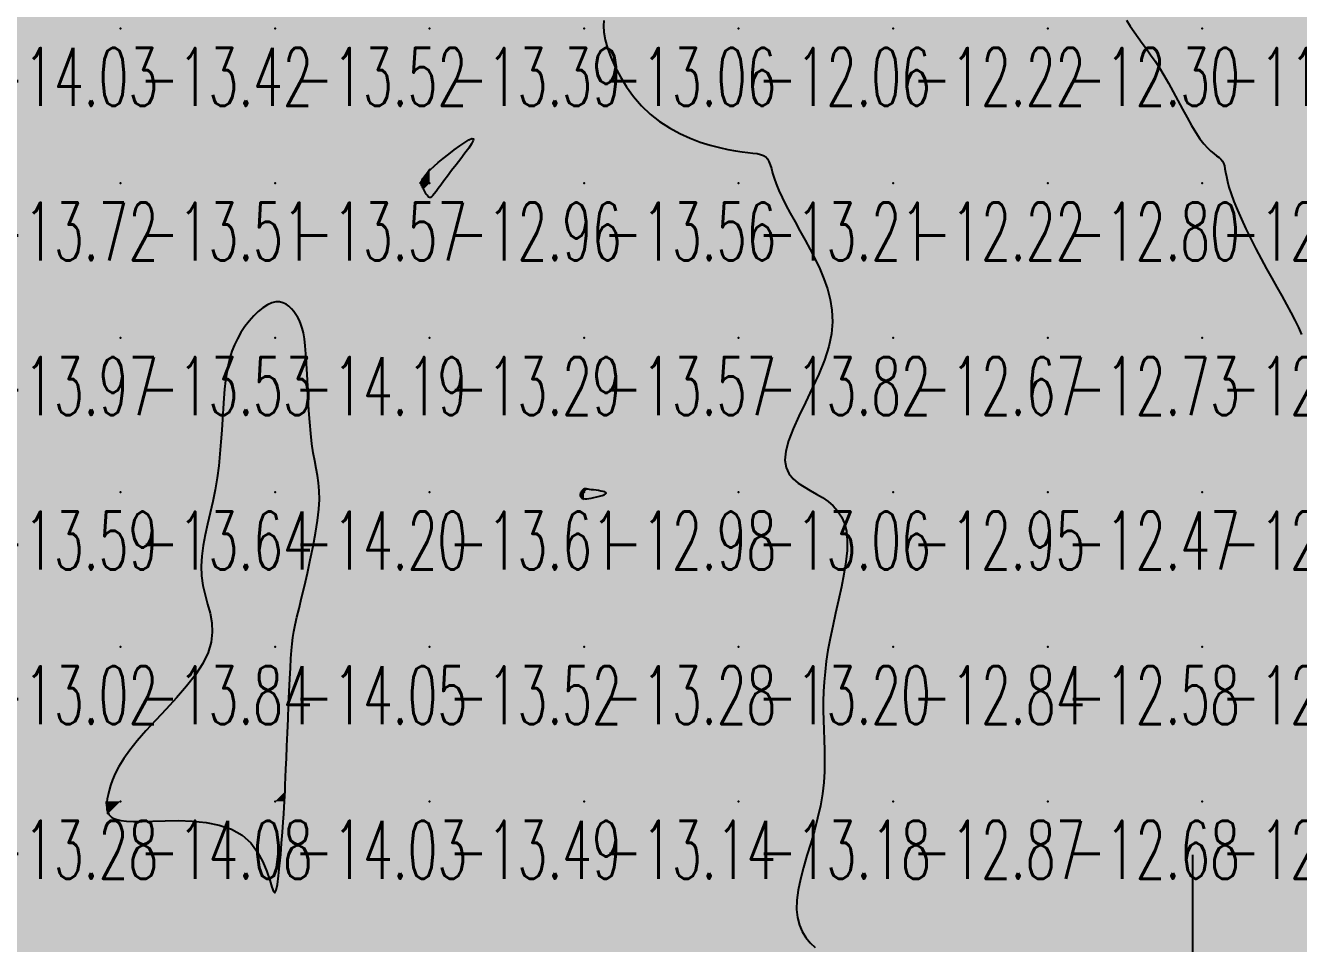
# Model space of a CAD drawing. Header units: millimetres. Extents: x 88261 to 90953, y 390274 to 392322.
# Drawn here: x 89674.1 to 89756.5, y 391748 to 391807.4 of the extents above; entities that cross this region are included whole.
import ezdxf
from ezdxf.enums import TextEntityAlignment as Align

# ---------------------------------------------------------------- set-up
doc = ezdxf.new("R2010")
doc.units = ezdxf.units.MM
doc.header["$LTSCALE"] = 25
for name, color, linetype in [('Carroyage(1)_Croix', 7, 'Continuous'), ('CN_03_00', 7, 'Continuous'), ('COTEAlt', 7, 'Continuous'), ('TN_COLORIAGE', 7, 'Continuous')]:
    doc.layers.add(name, color=color, linetype=linetype)
doc.styles.add('Simplex 1.0', font='Simplex.shx', dxfattribs={"width": 0.99, "height": 2.5})
doc.styles.get("Standard").update_dxf_attribs({"font": 'times.ttf'})

# ---------------------------------------------------------------- blocks, each defined once
blk = doc.blocks.new('COTE')
at = {"color": 0}
blk.add_point((0, 0), dxfattribs=at)
at = {"layer": 'COTEAlt'}
blk.add_attdef('ALT', text='', height=3.75, dxfattribs=at).set_placement((1.25, -1.25), align=Align.TOP_LEFT)

msp = doc.modelspace()

# ---------------------------------------------------------------- linework, layer by layer
at = {"layer": 'Carroyage(1)_Croix'}
msp.add_line((89749.65, 391741.29), (89749.65, 391753.79), dxfattribs=at)
at = {"layer": 'CN_03_00', "flags": 128}
for points, elevation in [([(89711.522, 391807.773), (89711.509, 391807.418), (89711.534, 391807.002), (89711.614, 391806.523), (89711.761, 391805.979), (89711.975, 391805.385), (89712.253, 391804.758), (89712.592, 391804.114), (89712.992, 391803.47), (89713.447, 391802.843), (89713.957, 391802.249), (89714.518, 391801.706), (89715.126, 391801.227), (89715.769, 391800.812), (89716.432, 391800.455), (89717.102, 391800.154), (89717.763, 391799.904), (89718.402, 391799.701), (89719.005, 391799.541), (89719.557, 391799.42), (89720.047, 391799.333), (89720.477, 391799.272), (89720.849, 391799.227), (89721.169, 391799.191), (89721.44, 391799.153), (89721.665, 391799.105), (89721.85, 391799.037), (89721.998, 391798.941), (89722.114, 391798.81), (89722.207, 391798.64), (89722.287, 391798.431), (89722.365, 391798.182), (89722.449, 391797.893), (89722.551, 391797.563), (89722.68, 391797.191), (89722.847, 391796.776), (89723.058, 391796.318), (89723.308, 391795.822), (89723.59, 391795.293), (89723.895, 391794.735), (89724.216, 391794.154), (89724.544, 391793.553), (89724.872, 391792.94), (89725.191, 391792.317), (89725.494, 391791.69), (89725.767, 391791.052), (89725.998, 391790.398), (89726.175, 391789.722), (89726.284, 391789.018), (89726.313, 391788.279), (89726.249, 391787.5), (89726.08, 391786.674), (89725.799, 391785.799), (89725.433, 391784.892), (89725.015, 391783.972), (89724.577, 391783.06), (89724.153, 391782.176), (89723.776, 391781.342), (89723.478, 391780.576), (89723.293, 391779.899), (89723.245, 391779.327), (89723.322, 391778.849), (89723.505, 391778.45), (89723.772, 391778.117), (89724.103, 391777.833), (89724.478, 391777.584), (89724.877, 391777.354), (89725.28, 391777.129), (89725.668, 391776.895), (89726.031, 391776.64), (89726.362, 391776.355), (89726.654, 391776.031), (89726.899, 391775.657), (89727.09, 391775.223), (89727.218, 391774.72), (89727.278, 391774.138), (89727.264, 391773.472), (89727.187, 391772.733), (89727.061, 391771.941), (89726.899, 391771.112), (89726.715, 391770.264), (89726.522, 391769.414), (89726.335, 391768.579), (89726.166, 391767.777), (89726.028, 391767.022), (89725.919, 391766.309), (89725.838, 391765.631), (89725.781, 391764.98), (89725.745, 391764.349), (89725.728, 391763.729), (89725.728, 391763.113), (89725.741, 391762.492), (89725.763, 391761.861), (89725.788, 391761.216), (89725.807, 391760.555), (89725.813, 391759.877), (89725.798, 391759.18), (89725.752, 391758.462), (89725.669, 391757.72), (89725.54, 391756.954), (89725.361, 391756.163), (89725.146, 391755.357), (89724.91, 391754.547), (89724.67, 391753.745), (89724.443, 391752.962), (89724.245, 391752.21), (89724.094, 391751.5), (89724.006, 391750.844), (89723.994, 391750.251), (89724.054, 391749.718), (89724.18, 391749.241), (89724.364, 391748.813), (89724.599, 391748.43), (89724.878, 391748.087), (89725.195, 391747.779)], -13), ([(89745.349, 391807.788), (89745.593, 391807.403), (89745.843, 391807.031), (89746.101, 391806.668), (89746.365, 391806.305), (89746.635, 391805.934), (89746.911, 391805.548), (89747.193, 391805.14), (89747.48, 391804.701), (89747.773, 391804.225), (89748.071, 391803.707), (89748.372, 391803.16), (89748.673, 391802.598), (89748.972, 391802.037), (89749.266, 391801.493), (89749.554, 391800.981), (89749.832, 391800.516), (89750.099, 391800.115), (89750.352, 391799.787), (89750.589, 391799.526), (89750.808, 391799.319), (89751.007, 391799.154), (89751.183, 391799.018), (89751.336, 391798.9), (89751.462, 391798.788), (89751.561, 391798.668), (89751.631, 391798.53), (89751.681, 391798.367), (89751.721, 391798.174), (89751.761, 391797.944), (89751.81, 391797.672), (89751.879, 391797.352), (89751.977, 391796.978), (89752.115, 391796.545), (89752.299, 391796.05), (89752.525, 391795.501), (89752.788, 391794.91), (89753.08, 391794.287), (89753.395, 391793.644), (89753.726, 391792.993), (89754.066, 391792.343), (89754.409, 391791.708), (89754.749, 391791.095), (89755.08, 391790.507), (89755.4, 391789.942), (89755.703, 391789.4), (89755.986, 391788.881), (89756.244, 391788.384), (89756.474, 391787.908), (89756.671, 391787.452)], -12)]:
    msp.add_lwpolyline(points, dxfattribs=dict(at, elevation=elevation))
for points, elevation in [([(89699.859, 391796.87), (89699.818, 391796.939), (89699.781, 391797.004), (89699.75, 391797.067), (89699.727, 391797.13), (89699.715, 391797.196), (89699.715, 391797.268), (89699.729, 391797.347), (89699.759, 391797.436), (89699.811, 391797.538), (89699.887, 391797.656), (89699.994, 391797.792), (89700.135, 391797.95), (89700.315, 391798.131), (89700.539, 391798.34), (89700.811, 391798.579), (89701.132, 391798.846), (89701.484, 391799.128), (89701.847, 391799.407), (89702.199, 391799.664), (89702.519, 391799.882), (89702.787, 391800.042), (89702.981, 391800.126), (89703.079, 391800.117), (89703.069, 391800.003), (89702.962, 391799.796), (89702.778, 391799.516), (89702.537, 391799.183), (89702.259, 391798.816), (89701.964, 391798.434), (89701.67, 391798.057), (89701.398, 391797.703), (89701.164, 391797.39), (89700.967, 391797.12), (89700.802, 391796.89), (89700.665, 391796.701), (89700.552, 391796.551), (89700.458, 391796.439), (89700.378, 391796.364), (89700.309, 391796.325), (89700.246, 391796.32), (89700.187, 391796.344), (89700.133, 391796.391), (89700.083, 391796.457), (89700.035, 391796.536), (89699.989, 391796.622), (89699.945, 391796.71), (89699.902, 391796.794), (89699.859, 391796.87)], -13), ([(89690.804, 391756.425), (89690.833, 391756.858), (89690.856, 391757.231), (89690.876, 391757.577), (89690.893, 391757.927), (89690.911, 391758.316), (89690.93, 391758.775), (89690.952, 391759.338), (89690.98, 391760.025), (89691.011, 391760.816), (89691.046, 391761.677), (89691.084, 391762.575), (89691.122, 391763.478), (89691.162, 391764.352), (89691.2, 391765.165), (89691.237, 391765.884), (89691.273, 391766.487), (89691.31, 391766.993), (89691.353, 391767.434), (89691.405, 391767.839), (89691.472, 391768.24), (89691.557, 391768.666), (89691.664, 391769.15), (89691.798, 391769.721), (89691.96, 391770.401), (89692.143, 391771.171), (89692.335, 391772.003), (89692.527, 391772.871), (89692.707, 391773.747), (89692.867, 391774.603), (89692.995, 391775.411), (89693.081, 391776.144), (89693.117, 391776.783), (89693.11, 391777.343), (89693.067, 391777.848), (89692.998, 391778.321), (89692.911, 391778.787), (89692.815, 391779.269), (89692.717, 391779.79), (89692.628, 391780.376), (89692.553, 391781.04), (89692.491, 391781.769), (89692.44, 391782.539), (89692.397, 391783.327), (89692.359, 391784.109), (89692.322, 391784.863), (89692.285, 391785.565), (89692.244, 391786.191), (89692.197, 391786.726), (89692.143, 391787.174), (89692.08, 391787.549), (89692.007, 391787.862), (89691.923, 391788.126), (89691.828, 391788.354), (89691.72, 391788.557), (89691.598, 391788.747), (89691.461, 391788.935), (89691.309, 391789.113), (89691.141, 391789.274), (89690.955, 391789.409), (89690.753, 391789.508), (89690.531, 391789.563), (89690.291, 391789.564), (89690.032, 391789.504), (89689.753, 391789.376), (89689.46, 391789.185), (89689.161, 391788.939), (89688.863, 391788.648), (89688.572, 391788.318), (89688.295, 391787.958), (89688.04, 391787.576), (89687.812, 391787.18), (89687.618, 391786.776), (89687.455, 391786.361), (89687.32, 391785.93), (89687.209, 391785.476), (89687.119, 391784.993), (89687.046, 391784.477), (89686.985, 391783.922), (89686.935, 391783.321), (89686.89, 391782.672), (89686.846, 391781.981), (89686.8, 391781.255), (89686.747, 391780.504), (89686.682, 391779.735), (89686.601, 391778.957), (89686.499, 391778.178), (89686.373, 391777.407), (89686.221, 391776.65), (89686.053, 391775.909), (89685.883, 391775.184), (89685.724, 391774.477), (89685.591, 391773.787), (89685.497, 391773.115), (89685.455, 391772.462), (89685.479, 391771.827), (89685.575, 391771.211), (89685.72, 391770.607), (89685.884, 391770.008), (89686.036, 391769.409), (89686.147, 391768.802), (89686.185, 391768.18), (89686.121, 391767.537), (89685.924, 391766.865), (89685.574, 391766.162), (89685.094, 391765.434), (89684.516, 391764.692), (89683.873, 391763.948), (89683.2, 391763.211), (89682.527, 391762.493), (89681.889, 391761.804), (89681.319, 391761.156), (89680.841, 391760.556), (89680.454, 391760.005), (89680.146, 391759.503), (89679.907, 391759.046), (89679.728, 391758.635), (89679.596, 391758.267), (89679.503, 391757.941), (89679.438, 391757.655), (89679.391, 391757.408), (89679.361, 391757.195), (89679.348, 391757.013), (89679.349, 391756.856), (89679.366, 391756.72), (89679.396, 391756.601), (89679.44, 391756.495), (89679.496, 391756.396), (89679.567, 391756.302), (89679.664, 391756.214), (89679.804, 391756.134), (89680, 391756.065), (89680.268, 391756.009), (89680.622, 391755.97), (89681.078, 391755.949), (89681.651, 391755.948), (89682.347, 391755.967), (89683.141, 391755.989), (89684, 391755.995), (89684.891, 391755.963), (89685.781, 391755.874), (89686.636, 391755.707), (89687.424, 391755.443), (89688.11, 391755.062), (89688.671, 391754.554), (89689.114, 391753.958), (89689.456, 391753.324), (89689.714, 391752.702), (89689.904, 391752.141), (89690.043, 391751.691), (89690.147, 391751.403), (89690.234, 391751.325), (89690.315, 391751.491), (89690.395, 391751.87), (89690.471, 391752.413), (89690.543, 391753.072), (89690.61, 391753.798), (89690.67, 391754.543), (89690.723, 391755.259), (89690.768, 391755.898), (89690.804, 391756.425)], -14), ([(89710.033, 391776.926), (89710.059, 391776.896), (89710.097, 391776.869), (89710.148, 391776.848), (89710.216, 391776.833), (89710.303, 391776.825), (89710.413, 391776.827), (89710.548, 391776.84), (89710.709, 391776.863), (89710.886, 391776.897), (89711.069, 391776.938), (89711.247, 391776.985), (89711.407, 391777.035), (89711.538, 391777.086), (89711.63, 391777.136), (89711.671, 391777.182), (89711.653, 391777.224), (89711.584, 391777.262), (89711.475, 391777.294), (89711.338, 391777.323), (89711.182, 391777.348), (89711.02, 391777.37), (89710.862, 391777.39), (89710.72, 391777.407), (89710.603, 391777.423), (89710.508, 391777.436), (89710.434, 391777.447), (89710.376, 391777.455), (89710.331, 391777.46), (89710.295, 391777.46), (89710.266, 391777.456), (89710.238, 391777.447), (89710.211, 391777.433), (89710.183, 391777.414), (89710.155, 391777.391), (89710.128, 391777.364), (89710.102, 391777.335), (89710.077, 391777.303), (89710.055, 391777.27), (89710.035, 391777.235), (89710.019, 391777.2), (89710.006, 391777.165), (89709.996, 391777.13), (89709.991, 391777.095), (89709.99, 391777.06), (89709.993, 391777.025), (89710.001, 391776.991), (89710.014, 391776.958), (89710.033, 391776.926)], -13)]:
    msp.add_lwpolyline(points, close=True, dxfattribs=dict(at, elevation=elevation))
at = {"layer": 'TN_COLORIAGE', "color": 221}
for points in [[(89670.663, 391807.239, -13.417), (89670.662, 391807.652, -13.417), (89680.249, 391807.239, -13.417), (89680.249, 391817.239, -13.417)], [(89680.249, 391817.239, -13.569), (89680.249, 391807.239, -13.569), (89690.249, 391817.239, -13.569)], [(89680.249, 391807.239, -13.569), (89690.249, 391807.239, -13.569), (89690.249, 391817.239, -13.569)], [(89690.249, 391817.239, -13.136), (89690.249, 391807.239, -13.136), (89700.249, 391817.239, -13.136)], [(89690.249, 391807.239, -13.136), (89700.249, 391807.239, -13.136), (89700.249, 391817.239, -13.136)], [(89700.249, 391807.239, -13), (89705.048, 391812.039, -13), (89700.249, 391817.239, -13), (89702.69, 391817.239, -13)], [(89700.249, 391807.239, -13), (89705.048, 391812.039, -13), (89710.249, 391807.239, -13), (89710.249, 391808.529, -13)], [(89710.249, 391808.529, -13.062), (89712.2, 391809.19, -13.062), (89710.249, 391807.239, -13.062)], [(89710.872, 391807.239, -13.062), (89712.2, 391809.19, -13.062), (89710.249, 391807.239, -13.062)], [(89670.249, 391806.406, -13.419), (89670.663, 391807.239, -13.419), (89670.249, 391797.239, -13.419), (89680.249, 391807.239, -13.419)], [(89670.249, 391797.239, -13.419), (89680.249, 391797.239, -13.419), (89680.249, 391807.239, -13.419)], [(89680.249, 391807.239, -13.516), (89680.249, 391797.239, -13.516), (89690.249, 391807.239, -13.516)], [(89680.249, 391797.239, -13.516), (89690.249, 391797.239, -13.516), (89690.249, 391807.239, -13.516)], [(89690.249, 391807.239, -13.388), (89690.249, 391797.239, -13.388), (89700.249, 391807.239, -13.388)], [(89690.249, 391797.239, -13), (89699.555, 391797.239, -13), (89700.249, 391807.239, -13), (89700.249, 391798.231, -13)], [(89700.249, 391807.239, -13), (89700.249, 391798.231, -13), (89710.249, 391807.239, -13), (89704.318, 391801.308, -13)], [(89710.249, 391797.239, -13), (89700.956, 391797.239, -13), (89710.249, 391807.239, -13), (89704.318, 391801.308, -13)], [(89710.249, 391797.239, -13), (89713.997, 391800.988, -13), (89710.249, 391807.239, -13), (89710.872, 391807.239, -13)], [(89710.249, 391797.239, -13), (89713.997, 391800.988, -13), (89720.249, 391797.239, -13), (89720.249, 391799.048, -13)], [(89720.249, 391799.048, -13.206), (89722.35, 391799.34, -13.206), (89720.249, 391797.239, -13.206)], [(89722.341, 391797.239, -13.206), (89722.35, 391799.34, -13.206), (89720.249, 391797.239, -13.206)], [(89670.249, 391797.239, -13.509), (89670.249, 391787.239, -13.509), (89680.249, 391797.239, -13.509)], [(89670.249, 391787.239, -13.509), (89680.249, 391787.239, -13.509), (89680.249, 391797.239, -13.509)], [(89680.249, 391797.239, -13.572), (89680.249, 391787.239, -13.572), (89690.249, 391797.239, -13.572)], [(89690.249, 391790.26, -13.527), (89687.438, 391787.239, -13.527), (89690.249, 391797.239, -13.527), (89680.249, 391787.239, -13.527)], [(89690.249, 391790.26, -13), (89691.756, 391788.746, -13), (89690.249, 391797.239, -13), (89699.901, 391796.892, -13)], [(89699.901, 391796.892, -13.572), (89699.555, 391797.239, -13.572), (89690.249, 391797.239, -13.572)], [(89710.249, 391797.239, -13), (89700.956, 391797.239, -13), (89700.249, 391787.239, -13), (89700.249, 391795.955, -13)], [(89700.249, 391787.239, -13.561), (89710.249, 391787.239, -13.561), (89710.249, 391797.239, -13.561)], [(89710.249, 391797.239, -13.206), (89710.249, 391787.239, -13.206), (89720.249, 391797.239, -13.206)], [(89710.249, 391787.239, -13.206), (89720.249, 391787.239, -13.206), (89720.249, 391797.239, -13.206)], [(89720.249, 391787.239, -13), (89725.366, 391792.356, -13), (89720.249, 391797.239, -13), (89722.341, 391797.239, -13)], [(89692.315, 391787.239, -13), (89691.756, 391788.746, -13), (89700.249, 391787.239, -13), (89699.901, 391796.892, -13)], [(89699.901, 391796.892, -13.289), (89700.249, 391795.955, -13.289), (89700.249, 391787.239, -13.289)], [(89725.366, 391792.356, -13.818), (89727.343, 391787.239, -13.818), (89720.249, 391787.239, -13.818)], [(89670.249, 391787.239, -13.527), (89670.249, 391777.239, -13.527), (89680.249, 391787.239, -13.527)], [(89670.249, 391777.239, -13.527), (89680.249, 391777.239, -13.527), (89680.249, 391787.239, -13.527)], [(89686.871, 391783.862, -13.527), (89687.438, 391787.239, -13.527), (89680.249, 391777.239, -13.527), (89680.249, 391787.239, -13.527)], [(89692.315, 391787.239, -13.289), (89692.453, 391779.444, -13.289), (89700.249, 391787.239, -13.289)], [(89693.64, 391777.239, -13.289), (89692.453, 391779.444, -13.289), (89700.249, 391777.239, -13.289), (89700.249, 391787.239, -13.289)], [(89700.249, 391777.239, -13), (89710.001, 391777.239, -13), (89710.249, 391787.239, -13), (89710.249, 391777.504, -13)], [(89700.249, 391787.239, -13.568), (89700.249, 391777.239, -13.568), (89710.249, 391787.239, -13.568)], [(89720.249, 391787.239, -13), (89710.434, 391777.425, -13), (89710.249, 391787.239, -13), (89710.249, 391777.504, -13)], [(89720.249, 391787.239, -13), (89710.434, 391777.425, -13), (89720.249, 391777.239, -13), (89712.336, 391777.239, -13)], [(89720.249, 391787.239, -13), (89727.343, 391787.239, -13), (89720.249, 391777.239, -13), (89721.739, 391778.729, -13)], [(89686.871, 391783.862, -13.637), (89686.684, 391777.239, -13.637), (89680.249, 391777.239, -13.637)], [(89721.739, 391778.729, -13.059), (89725.461, 391777.239, -13.059), (89720.249, 391777.239, -13.059)], [(89670.249, 391777.239, -13.637), (89670.249, 391767.239, -13.637), (89680.249, 391777.239, -13.637)], [(89670.249, 391767.239, -13.637), (89680.249, 391767.239, -13.637), (89680.249, 391777.239, -13.637)], [(89684.63, 391771.621, -13.637), (89686.684, 391777.239, -13.637), (89680.249, 391767.239, -13.637), (89680.249, 391777.239, -13.637)], [(89691.472, 391768.462, -13.517), (89691.264, 391767.239, -13.517), (89700.249, 391777.239, -13.517), (89700.249, 391767.239, -13.517)], [(89691.472, 391768.462, -13.608), (89693.64, 391777.239, -13.608), (89700.249, 391777.239, -13.608)], [(89700.249, 391777.239, -13), (89710.001, 391777.239, -13), (89700.249, 391767.239, -13), (89709.959, 391776.949, -13)], [(89700.249, 391767.239, -13), (89709.959, 391776.949, -13), (89710.249, 391767.239, -13), (89710.249, 391776.712, -13)], [(89710.249, 391767.239, -13.059), (89720.249, 391767.239, -13.059), (89720.249, 391777.239, -13.059)], [(89710.249, 391767.239, -13), (89710.249, 391776.712, -13), (89720.249, 391777.239, -13), (89712.336, 391777.239, -13)], [(89720.249, 391767.239, -13), (89728.097, 391775.088, -13), (89720.249, 391777.239, -13), (89725.461, 391777.239, -13)], [(89725.818, 391767.239, -13.196), (89728.097, 391775.088, -13.196), (89720.249, 391767.239, -13.196)], [(89687.666, 391767.239, -13.843), (89684.63, 391771.621, -13.843), (89680.249, 391767.239, -13.843)], [(89680.249, 391760.614, -13.279), (89679.252, 391757.239, -13.279), (89680.249, 391767.239, -13.279), (89670.249, 391757.239, -13.279)], [(89670.249, 391767.239, -13.843), (89670.249, 391757.239, -13.843), (89680.249, 391767.239, -13.843)], [(89687.666, 391767.239, -13.843), (89680.249, 391760.614, -13.843), (89680.249, 391767.239, -13.843)], [(89690.896, 391757.887, -13.492), (89690.865, 391757.239, -13.492), (89700.249, 391767.239, -13.492), (89700.249, 391757.239, -13.492)], [(89690.896, 391757.887, -13.517), (89691.264, 391767.239, -13.517), (89700.249, 391767.239, -13.517)], [(89700.249, 391767.239, -13.278), (89700.249, 391757.239, -13.278), (89710.249, 391767.239, -13.278)], [(89700.249, 391757.239, -13.278), (89710.249, 391757.239, -13.278), (89710.249, 391767.239, -13.278)], [(89710.249, 391767.239, -13.196), (89710.249, 391757.239, -13.196), (89720.249, 391767.239, -13.196)], [(89710.249, 391757.239, -13.196), (89720.249, 391757.239, -13.196), (89720.249, 391767.239, -13.196)], [(89720.249, 391767.239, -13), (89725.818, 391767.239, -13), (89720.249, 391757.239, -13), (89725.628, 391762.618, -13)], [(89725.628, 391762.618, -13.182), (89726.114, 391757.239, -13.182), (89720.249, 391757.239, -13.182)], [(89679.252, 391757.239, -13.173), (89679.368, 391756.359, -13.173), (89670.249, 391757.239, -13.173), (89670.249, 391747.239, -13.173)], [(89690.249, 391747.239, -13.492), (89700.249, 391747.239, -13.492), (89700.249, 391757.239, -13.492)], [(89690.249, 391748.545, -13.492), (89690.865, 391757.239, -13.492), (89690.249, 391747.239, -13.492), (89700.249, 391757.239, -13.492)], [(89700.249, 391747.239, -13.141), (89710.249, 391747.239, -13.141), (89710.249, 391757.239, -13.141)], [(89700.249, 391757.239, -13.141), (89700.249, 391747.239, -13.141), (89710.249, 391757.239, -13.141)], [(89710.249, 391747.239, -13.182), (89720.249, 391747.239, -13.182), (89720.249, 391757.239, -13.182)], [(89710.249, 391757.239, -13.182), (89710.249, 391747.239, -13.182), (89720.249, 391757.239, -13.182)], [(89720.249, 391757.239, -13), (89726.114, 391757.239, -13), (89720.249, 391747.239, -13), (89723.156, 391750.147, -13)], [(89680.249, 391755.7, -13.173), (89679.368, 391756.359, -13.173), (89680.249, 391747.239, -13.173), (89670.249, 391747.239, -13.173)], [(89690.249, 391748.545, -13.562), (89689.541, 391756.531, -13.562), (89690.249, 391747.239, -13.562), (89680.249, 391747.239, -13.562)], [(89689.541, 391756.531, -13.562), (89680.249, 391755.7, -13.562), (89680.249, 391747.239, -13.562)], [(89723.156, 391750.147, -13.053), (89725.297, 391747.239, -13.053), (89720.249, 391747.239, -13.053)]]:
    msp.add_solid(points, dxfattribs=at)
at = {"layer": 'TN_COLORIAGE', "color": 211}
for points in [[(89712.2, 391809.19, -12.065), (89710.872, 391807.239, -12.065), (89720.249, 391817.239, -12.065), (89720.249, 391807.239, -12.065)], [(89720.249, 391817.239, -12.543), (89720.249, 391807.239, -12.543), (89730.249, 391817.239, -12.543)], [(89720.249, 391807.239, -12.543), (89730.249, 391807.239, -12.543), (89730.249, 391817.239, -12.543)], [(89730.249, 391817.239, -12.241), (89730.249, 391807.239, -12.241), (89740.249, 391817.239, -12.241)], [(89730.249, 391807.239, -12.241), (89740.249, 391807.239, -12.241), (89740.249, 391817.239, -12.241)], [(89740.249, 391807.239, -12), (89743.759, 391810.749, -12), (89740.249, 391817.239, -12), (89743.269, 391817.239, -12)], [(89743.759, 391810.749, -12.301), (89745.52, 391807.239, -12.301), (89740.249, 391807.239, -12.301)], [(89710.872, 391807.239, -12.065), (89713.997, 391800.988, -12.065), (89720.249, 391807.239, -12.065)], [(89720.249, 391799.048, -12.065), (89713.997, 391800.988, -12.065), (89720.249, 391807.239, -12.065)], [(89722.35, 391799.34, -12.065), (89720.249, 391799.048, -12.065), (89730.249, 391807.239, -12.065), (89720.249, 391807.239, -12.065)], [(89722.35, 391799.34, -12.22), (89722.341, 391797.239, -12.22), (89730.249, 391807.239, -12.22), (89730.249, 391797.239, -12.22)], [(89730.249, 391807.239, -12.301), (89730.249, 391797.239, -12.301), (89740.249, 391807.239, -12.301)], [(89730.249, 391797.239, -12.301), (89740.249, 391797.239, -12.301), (89740.249, 391807.239, -12.301)], [(89740.249, 391797.239, -12), (89747.718, 391804.708, -12), (89740.249, 391807.239, -12), (89745.52, 391807.239, -12)], [(89740.249, 391797.239, -12), (89747.718, 391804.708, -12), (89750.249, 391797.239, -12), (89750.249, 391799.277, -12)], [(89704.318, 391801.308, -12.957), (89700.249, 391798.231, -12.957), (89700.249, 391797.239, -12.957)], [(89704.318, 391801.308, -12.957), (89700.956, 391797.239, -12.957), (89700.249, 391797.239, -12.957)], [(89751.882, 391798.873, -12.069), (89750.249, 391799.277, -12.069), (89750.249, 391797.239, -12.069)], [(89751.588, 391797.239, -12.069), (89751.882, 391798.873, -12.069), (89750.249, 391797.239, -12.069)], [(89700.249, 391798.231, -12.957), (89699.555, 391797.239, -12.957), (89700.249, 391797.239, -12.957)], [(89699.555, 391797.239, -12.957), (89699.901, 391796.892, -12.957), (89700.249, 391797.239, -12.957)], [(89700.249, 391795.955, -12.957), (89699.901, 391796.892, -12.957), (89700.249, 391797.239, -12.957)], [(89700.249, 391795.955, -12.957), (89700.956, 391797.239, -12.957), (89700.249, 391797.239, -12.957)], [(89722.341, 391797.239, -12.22), (89725.366, 391792.356, -12.22), (89730.249, 391797.239, -12.22)], [(89727.343, 391787.239, -12.22), (89725.366, 391792.356, -12.22), (89730.249, 391787.239, -12.22), (89730.249, 391797.239, -12.22)], [(89730.249, 391787.239, -12.797), (89740.249, 391787.239, -12.797), (89740.249, 391797.239, -12.797)], [(89730.249, 391797.239, -12.797), (89730.249, 391787.239, -12.797), (89740.249, 391797.239, -12.797)], [(89740.249, 391787.239, -12.069), (89750.249, 391787.239, -12.069), (89750.249, 391797.239, -12.069)], [(89740.249, 391797.239, -12.069), (89740.249, 391787.239, -12.069), (89750.249, 391797.239, -12.069)], [(89750.249, 391787.239, -12), (89754.451, 391791.442, -12), (89750.249, 391797.239, -12), (89751.588, 391797.239, -12)], [(89754.451, 391791.442, -12.324), (89757.063, 391787.239, -12.324), (89750.249, 391787.239, -12.324)], [(89721.739, 391778.729, -12.665), (89727.343, 391787.239, -12.665), (89730.249, 391787.239, -12.665)], [(89725.461, 391777.239, -12.665), (89721.739, 391778.729, -12.665), (89730.249, 391777.239, -12.665), (89730.249, 391787.239, -12.665)], [(89730.249, 391777.239, -12.729), (89740.249, 391777.239, -12.729), (89740.249, 391787.239, -12.729)], [(89730.249, 391787.239, -12.729), (89730.249, 391777.239, -12.729), (89740.249, 391787.239, -12.729)], [(89740.249, 391787.239, -12.324), (89740.249, 391777.239, -12.324), (89750.249, 391787.239, -12.324)], [(89740.249, 391777.239, -12.324), (89750.249, 391777.239, -12.324), (89750.249, 391787.239, -12.324)], [(89750.249, 391777.239, -12), (89757.323, 391784.313, -12), (89750.249, 391787.239, -12), (89757.063, 391787.239, -12)], [(89750.249, 391777.239, -12), (89757.323, 391784.313, -12), (89760.249, 391777.239, -12), (89760.249, 391779.435, -12)], [(89710.249, 391777.504, -12.985), (89710.001, 391777.239, -12.985), (89710.249, 391777.239, -12.985)], [(89710.249, 391777.504, -12.985), (89710.434, 391777.425, -12.985), (89710.249, 391777.239, -12.985)], [(89710.249, 391776.712, -12.985), (89709.959, 391776.949, -12.985), (89710.249, 391777.239, -12.985)], [(89709.959, 391776.949, -12.985), (89710.001, 391777.239, -12.985), (89710.249, 391777.239, -12.985)], [(89712.336, 391777.239, -12.985), (89710.434, 391777.425, -12.985), (89710.249, 391777.239, -12.985)], [(89712.336, 391777.239, -12.985), (89710.249, 391776.712, -12.985), (89710.249, 391777.239, -12.985)], [(89725.461, 391777.239, -12.946), (89728.097, 391775.088, -12.946), (89730.249, 391777.239, -12.946)], [(89728.097, 391775.088, -12.844), (89725.818, 391767.239, -12.844), (89730.249, 391777.239, -12.844), (89730.249, 391767.239, -12.844)], [(89730.249, 391777.239, -12.472), (89730.249, 391767.239, -12.472), (89740.249, 391777.239, -12.472)], [(89730.249, 391767.239, -12.472), (89740.249, 391767.239, -12.472), (89740.249, 391777.239, -12.472)], [(89740.249, 391767.239, -12.366), (89750.249, 391767.239, -12.366), (89750.249, 391777.239, -12.366)], [(89740.249, 391777.239, -12.366), (89740.249, 391767.239, -12.366), (89750.249, 391777.239, -12.366)], [(89750.249, 391767.239, -12.043), (89760.249, 391767.239, -12.043), (89760.249, 391777.239, -12.043)], [(89750.249, 391777.239, -12.043), (89750.249, 391767.239, -12.043), (89760.249, 391777.239, -12.043)], [(89726.114, 391757.239, -12.844), (89725.628, 391762.618, -12.844), (89730.249, 391757.239, -12.844), (89730.249, 391767.239, -12.844)], [(89725.628, 391762.618, -12.844), (89725.818, 391767.239, -12.844), (89730.249, 391767.239, -12.844)], [(89730.249, 391757.239, -12.577), (89740.249, 391757.239, -12.577), (89740.249, 391767.239, -12.577)], [(89730.249, 391767.239, -12.577), (89730.249, 391757.239, -12.577), (89740.249, 391767.239, -12.577)], [(89740.249, 391767.239, -12.269), (89740.249, 391757.239, -12.269), (89750.249, 391767.239, -12.269)], [(89740.249, 391757.239, -12.269), (89750.249, 391757.239, -12.269), (89750.249, 391767.239, -12.269)], [(89750.249, 391767.239, -12.173), (89750.249, 391757.239, -12.173), (89760.249, 391767.239, -12.173)], [(89750.249, 391757.239, -12.173), (89760.249, 391757.239, -12.173), (89760.249, 391767.239, -12.173)], [(89723.156, 391750.147, -12.872), (89726.114, 391757.239, -12.872), (89730.249, 391757.239, -12.872)], [(89725.297, 391747.239, -12.872), (89723.156, 391750.147, -12.872), (89730.249, 391747.239, -12.872), (89730.249, 391757.239, -12.872)], [(89730.249, 391747.239, -12.676), (89740.249, 391747.239, -12.676), (89740.249, 391757.239, -12.676)], [(89730.249, 391757.239, -12.676), (89730.249, 391747.239, -12.676), (89740.249, 391757.239, -12.676)], [(89740.249, 391747.239, -12.115), (89750.249, 391747.239, -12.115), (89750.249, 391757.239, -12.115)], [(89740.249, 391757.239, -12.115), (89740.249, 391747.239, -12.115), (89750.249, 391757.239, -12.115)], [(89750.249, 391747.239, -12.121), (89760.249, 391747.239, -12.121), (89760.249, 391757.239, -12.121)], [(89750.249, 391757.239, -12.121), (89750.249, 391747.239, -12.121), (89760.249, 391757.239, -12.121)]]:
    msp.add_solid(points, dxfattribs=at)
at = {"layer": 'TN_COLORIAGE', "color": 201}
for points in [[(89745.52, 391807.239, -11.444), (89743.759, 391810.749, -11.444), (89750.249, 391807.239, -11.444), (89750.249, 391817.239, -11.444)], [(89750.249, 391817.239, -11.699), (89750.249, 391807.239, -11.699), (89760.249, 391817.239, -11.699)], [(89750.249, 391807.239, -11.699), (89760.249, 391807.239, -11.699), (89760.249, 391817.239, -11.699)], [(89745.52, 391807.239, -11.73), (89747.718, 391804.708, -11.73), (89750.249, 391807.239, -11.73)], [(89750.249, 391799.277, -11.73), (89747.718, 391804.708, -11.73), (89750.249, 391807.239, -11.73)], [(89750.249, 391799.277, -11.646), (89751.882, 391798.873, -11.646), (89750.249, 391807.239, -11.646), (89760.249, 391807.239, -11.646)], [(89751.882, 391798.873, -11.553), (89751.588, 391797.239, -11.553), (89760.249, 391807.239, -11.553), (89760.249, 391797.239, -11.553)], [(89751.588, 391797.239, -11.553), (89754.451, 391791.442, -11.553), (89760.249, 391797.239, -11.553)], [(89757.063, 391787.239, -11.553), (89754.451, 391791.442, -11.553), (89760.249, 391787.239, -11.553), (89760.249, 391797.239, -11.553)]]:
    msp.add_solid(points, dxfattribs=at)
at = {"layer": 'TN_COLORIAGE', "color": 231}
for points in [[(89687.438, 391787.239, -14.185), (89690.249, 391790.26, -14.185), (89690.249, 391787.239, -14.185)], [(89691.756, 391788.746, -14.185), (89690.249, 391790.26, -14.185), (89690.249, 391787.239, -14.185)], [(89691.756, 391788.746, -14.185), (89692.315, 391787.239, -14.185), (89690.249, 391787.239, -14.185)], [(89690.249, 391777.239, -14), (89686.684, 391777.239, -14), (89690.249, 391787.239, -14), (89686.871, 391783.862, -14)], [(89687.438, 391787.239, -14.185), (89686.871, 391783.862, -14.185), (89690.249, 391787.239, -14.185)], [(89690.249, 391777.239, -14), (89692.453, 391779.444, -14), (89690.249, 391787.239, -14), (89692.315, 391787.239, -14)], [(89692.453, 391779.444, -14.201), (89693.64, 391777.239, -14.201), (89690.249, 391777.239, -14.201)], [(89686.684, 391777.239, -14.201), (89684.63, 391771.621, -14.201), (89690.249, 391777.239, -14.201)], [(89690.249, 391777.239, -14), (89684.63, 391771.621, -14), (89690.249, 391767.239, -14), (89687.666, 391767.239, -14)], [(89690.249, 391777.239, -14), (89693.64, 391777.239, -14), (89690.249, 391767.239, -14), (89691.472, 391768.462, -14)], [(89691.264, 391767.239, -14.055), (89691.472, 391768.462, -14.055), (89690.249, 391767.239, -14.055)], [(89680.249, 391757.239, -14.055), (89690.249, 391757.239, -14.055), (89690.249, 391767.239, -14.055)], [(89680.249, 391757.239, -14), (89680.249, 391760.614, -14), (89690.249, 391767.239, -14), (89687.666, 391767.239, -14)], [(89690.249, 391767.239, -14), (89691.264, 391767.239, -14), (89690.249, 391757.239, -14), (89690.896, 391757.887, -14)], [(89679.252, 391757.239, -14.08), (89680.249, 391760.614, -14.08), (89680.249, 391757.239, -14.08)], [(89690.865, 391757.239, -14.033), (89690.896, 391757.887, -14.033), (89690.249, 391757.239, -14.033)], [(89679.368, 391756.359, -14.08), (89679.252, 391757.239, -14.08), (89680.249, 391757.239, -14.08)], [(89679.368, 391756.359, -14.08), (89680.249, 391755.7, -14.08), (89680.249, 391757.239, -14.08)], [(89680.249, 391757.239, -14), (89680.249, 391755.7, -14), (89690.249, 391757.239, -14), (89689.541, 391756.531, -14)], [(89689.541, 391756.531, -14.033), (89690.249, 391748.545, -14.033), (89690.249, 391757.239, -14.033)], [(89690.865, 391757.239, -14.033), (89690.249, 391748.545, -14.033), (89690.249, 391757.239, -14.033)]]:
    msp.add_solid(points, dxfattribs=at)

# ---------------------------------------------------------------- block references
at = {"layer": 'COTEAlt'}
ref = msp.add_blockref('COTE', (89670.249, 391807.239), dxfattribs=at)
ref.add_attrib('ALT', '-14.03', dxfattribs={"height": 3.75, "style": 'Simplex 1.0', "width": 0.6}).set_placement((89671.499, 391805.989), align=Align.TOP_LEFT)
ref = msp.add_blockref('COTE', (89680.249, 391807.239), dxfattribs=at)
ref.add_attrib('ALT', '-13.42', dxfattribs={"height": 3.75, "style": 'Simplex 1.0', "width": 0.6}).set_placement((89681.499, 391805.989), align=Align.TOP_LEFT)
ref = msp.add_blockref('COTE', (89690.249, 391807.239), dxfattribs=at)
ref.add_attrib('ALT', '-13.52', dxfattribs={"height": 3.75, "style": 'Simplex 1.0', "width": 0.6}).set_placement((89691.499, 391805.989), align=Align.TOP_LEFT)
ref = msp.add_blockref('COTE', (89700.249, 391807.239), dxfattribs=at)
ref.add_attrib('ALT', '-13.39', dxfattribs={"height": 3.75, "style": 'Simplex 1.0', "width": 0.6}).set_placement((89701.499, 391805.989), align=Align.TOP_LEFT)
ref = msp.add_blockref('COTE', (89710.249, 391807.239), dxfattribs=at)
ref.add_attrib('ALT', '-13.06', dxfattribs={"height": 3.75, "style": 'Simplex 1.0', "width": 0.6}).set_placement((89711.499, 391805.989), align=Align.TOP_LEFT)
ref = msp.add_blockref('COTE', (89720.249, 391807.239), dxfattribs=at)
ref.add_attrib('ALT', '-12.06', dxfattribs={"height": 3.75, "style": 'Simplex 1.0', "width": 0.6}).set_placement((89721.499, 391805.989), align=Align.TOP_LEFT)
ref = msp.add_blockref('COTE', (89730.249, 391807.239), dxfattribs=at)
ref.add_attrib('ALT', '-12.22', dxfattribs={"height": 3.75, "style": 'Simplex 1.0', "width": 0.6}).set_placement((89731.499, 391805.989), align=Align.TOP_LEFT)
ref = msp.add_blockref('COTE', (89740.249, 391807.239), dxfattribs=at)
ref.add_attrib('ALT', '-12.30', dxfattribs={"height": 3.75, "style": 'Simplex 1.0', "width": 0.6}).set_placement((89741.499, 391805.989), align=Align.TOP_LEFT)
ref = msp.add_blockref('COTE', (89750.249, 391807.239), dxfattribs=at)
ref.add_attrib('ALT', '-11.73', dxfattribs={"height": 3.75, "style": 'Simplex 1.0', "width": 0.6}).set_placement((89751.499, 391805.989), align=Align.TOP_LEFT)
ref = msp.add_blockref('COTE', (89670.249, 391797.239), dxfattribs=at)
ref.add_attrib('ALT', '-13.72', dxfattribs={"height": 3.75, "style": 'Simplex 1.0', "width": 0.6}).set_placement((89671.499, 391795.989), align=Align.TOP_LEFT)
ref = msp.add_blockref('COTE', (89680.249, 391797.239), dxfattribs=at)
ref.add_attrib('ALT', '-13.51', dxfattribs={"height": 3.75, "style": 'Simplex 1.0', "width": 0.6}).set_placement((89681.499, 391795.989), align=Align.TOP_LEFT)
ref = msp.add_blockref('COTE', (89690.249, 391797.239), dxfattribs=at)
ref.add_attrib('ALT', '-13.57', dxfattribs={"height": 3.75, "style": 'Simplex 1.0', "width": 0.6}).set_placement((89691.499, 391795.989), align=Align.TOP_LEFT)
ref = msp.add_blockref('COTE', (89700.249, 391797.239), dxfattribs=at)
ref.add_attrib('ALT', '-12.96', dxfattribs={"height": 3.75, "style": 'Simplex 1.0', "width": 0.6}).set_placement((89701.499, 391795.989), align=Align.TOP_LEFT)
ref = msp.add_blockref('COTE', (89710.249, 391797.239), dxfattribs=at)
ref.add_attrib('ALT', '-13.56', dxfattribs={"height": 3.75, "style": 'Simplex 1.0', "width": 0.6}).set_placement((89711.499, 391795.989), align=Align.TOP_LEFT)
ref = msp.add_blockref('COTE', (89720.249, 391797.239), dxfattribs=at)
ref.add_attrib('ALT', '-13.21', dxfattribs={"height": 3.75, "style": 'Simplex 1.0', "width": 0.6}).set_placement((89721.499, 391795.989), align=Align.TOP_LEFT)
ref = msp.add_blockref('COTE', (89730.249, 391797.239), dxfattribs=at)
ref.add_attrib('ALT', '-12.22', dxfattribs={"height": 3.75, "style": 'Simplex 1.0', "width": 0.6}).set_placement((89731.499, 391795.989), align=Align.TOP_LEFT)
ref = msp.add_blockref('COTE', (89740.249, 391797.239), dxfattribs=at)
ref.add_attrib('ALT', '-12.80', dxfattribs={"height": 3.75, "style": 'Simplex 1.0', "width": 0.6}).set_placement((89741.499, 391795.989), align=Align.TOP_LEFT)
ref = msp.add_blockref('COTE', (89750.249, 391797.239), dxfattribs=at)
ref.add_attrib('ALT', '-12.07', dxfattribs={"height": 3.75, "style": 'Simplex 1.0', "width": 0.6}).set_placement((89751.499, 391795.989), align=Align.TOP_LEFT)
ref = msp.add_blockref('COTE', (89670.249, 391787.239), dxfattribs=at)
ref.add_attrib('ALT', '-13.97', dxfattribs={"height": 3.75, "style": 'Simplex 1.0', "width": 0.6}).set_placement((89671.499, 391785.989), align=Align.TOP_LEFT)
ref = msp.add_blockref('COTE', (89680.249, 391787.239), dxfattribs=at)
ref.add_attrib('ALT', '-13.53', dxfattribs={"height": 3.75, "style": 'Simplex 1.0', "width": 0.6}).set_placement((89681.499, 391785.989), align=Align.TOP_LEFT)
ref = msp.add_blockref('COTE', (89690.249, 391787.239), dxfattribs=at)
ref.add_attrib('ALT', '-14.19', dxfattribs={"height": 3.75, "style": 'Simplex 1.0', "width": 0.6}).set_placement((89691.499, 391785.989), align=Align.TOP_LEFT)
ref = msp.add_blockref('COTE', (89700.249, 391787.239), dxfattribs=at)
ref.add_attrib('ALT', '-13.29', dxfattribs={"height": 3.75, "style": 'Simplex 1.0', "width": 0.6}).set_placement((89701.499, 391785.989), align=Align.TOP_LEFT)
ref = msp.add_blockref('COTE', (89710.249, 391787.239), dxfattribs=at)
ref.add_attrib('ALT', '-13.57', dxfattribs={"height": 3.75, "style": 'Simplex 1.0', "width": 0.6}).set_placement((89711.499, 391785.989), align=Align.TOP_LEFT)
ref = msp.add_blockref('COTE', (89720.249, 391787.239), dxfattribs=at)
ref.add_attrib('ALT', '-13.82', dxfattribs={"height": 3.75, "style": 'Simplex 1.0', "width": 0.6}).set_placement((89721.499, 391785.989), align=Align.TOP_LEFT)
ref = msp.add_blockref('COTE', (89730.249, 391787.239), dxfattribs=at)
ref.add_attrib('ALT', '-12.67', dxfattribs={"height": 3.75, "style": 'Simplex 1.0', "width": 0.6}).set_placement((89731.499, 391785.989), align=Align.TOP_LEFT)
ref = msp.add_blockref('COTE', (89740.249, 391787.239), dxfattribs=at)
ref.add_attrib('ALT', '-12.73', dxfattribs={"height": 3.75, "style": 'Simplex 1.0', "width": 0.6}).set_placement((89741.499, 391785.989), align=Align.TOP_LEFT)
ref = msp.add_blockref('COTE', (89750.249, 391787.239), dxfattribs=at)
ref.add_attrib('ALT', '-12.32', dxfattribs={"height": 3.75, "style": 'Simplex 1.0', "width": 0.6}).set_placement((89751.499, 391785.989), align=Align.TOP_LEFT)
ref = msp.add_blockref('COTE', (89670.249, 391777.239), dxfattribs=at)
ref.add_attrib('ALT', '-13.59', dxfattribs={"height": 3.75, "style": 'Simplex 1.0', "width": 0.6}).set_placement((89671.499, 391775.989), align=Align.TOP_LEFT)
ref = msp.add_blockref('COTE', (89680.249, 391777.239), dxfattribs=at)
ref.add_attrib('ALT', '-13.64', dxfattribs={"height": 3.75, "style": 'Simplex 1.0', "width": 0.6}).set_placement((89681.499, 391775.989), align=Align.TOP_LEFT)
ref = msp.add_blockref('COTE', (89690.249, 391777.239), dxfattribs=at)
ref.add_attrib('ALT', '-14.20', dxfattribs={"height": 3.75, "style": 'Simplex 1.0', "width": 0.6}).set_placement((89691.499, 391775.989), align=Align.TOP_LEFT)
ref = msp.add_blockref('COTE', (89700.249, 391777.239), dxfattribs=at)
ref.add_attrib('ALT', '-13.61', dxfattribs={"height": 3.75, "style": 'Simplex 1.0', "width": 0.6}).set_placement((89701.499, 391775.989), align=Align.TOP_LEFT)
ref = msp.add_blockref('COTE', (89710.249, 391777.239), dxfattribs=at)
ref.add_attrib('ALT', '-12.98', dxfattribs={"height": 3.75, "style": 'Simplex 1.0', "width": 0.6}).set_placement((89711.499, 391775.989), align=Align.TOP_LEFT)
ref = msp.add_blockref('COTE', (89720.249, 391777.239), dxfattribs=at)
ref.add_attrib('ALT', '-13.06', dxfattribs={"height": 3.75, "style": 'Simplex 1.0', "width": 0.6}).set_placement((89721.499, 391775.989), align=Align.TOP_LEFT)
ref = msp.add_blockref('COTE', (89730.249, 391777.239), dxfattribs=at)
ref.add_attrib('ALT', '-12.95', dxfattribs={"height": 3.75, "style": 'Simplex 1.0', "width": 0.6}).set_placement((89731.499, 391775.989), align=Align.TOP_LEFT)
ref = msp.add_blockref('COTE', (89740.249, 391777.239), dxfattribs=at)
ref.add_attrib('ALT', '-12.47', dxfattribs={"height": 3.75, "style": 'Simplex 1.0', "width": 0.6}).set_placement((89741.499, 391775.989), align=Align.TOP_LEFT)
ref = msp.add_blockref('COTE', (89750.249, 391777.239), dxfattribs=at)
ref.add_attrib('ALT', '-12.37', dxfattribs={"height": 3.75, "style": 'Simplex 1.0', "width": 0.6}).set_placement((89751.499, 391775.989), align=Align.TOP_LEFT)
ref = msp.add_blockref('COTE', (89670.249, 391767.239), dxfattribs=at)
ref.add_attrib('ALT', '-13.02', dxfattribs={"height": 3.75, "style": 'Simplex 1.0', "width": 0.6}).set_placement((89671.499, 391765.989), align=Align.TOP_LEFT)
ref = msp.add_blockref('COTE', (89680.249, 391767.239), dxfattribs=at)
ref.add_attrib('ALT', '-13.84', dxfattribs={"height": 3.75, "style": 'Simplex 1.0', "width": 0.6}).set_placement((89681.499, 391765.989), align=Align.TOP_LEFT)
ref = msp.add_blockref('COTE', (89690.249, 391767.239), dxfattribs=at)
ref.add_attrib('ALT', '-14.05', dxfattribs={"height": 3.75, "style": 'Simplex 1.0', "width": 0.6}).set_placement((89691.499, 391765.989), align=Align.TOP_LEFT)
ref = msp.add_blockref('COTE', (89700.249, 391767.239), dxfattribs=at)
ref.add_attrib('ALT', '-13.52', dxfattribs={"height": 3.75, "style": 'Simplex 1.0', "width": 0.6}).set_placement((89701.499, 391765.989), align=Align.TOP_LEFT)
ref = msp.add_blockref('COTE', (89710.249, 391767.239), dxfattribs=at)
ref.add_attrib('ALT', '-13.28', dxfattribs={"height": 3.75, "style": 'Simplex 1.0', "width": 0.6}).set_placement((89711.499, 391765.989), align=Align.TOP_LEFT)
ref = msp.add_blockref('COTE', (89720.249, 391767.239), dxfattribs=at)
ref.add_attrib('ALT', '-13.20', dxfattribs={"height": 3.75, "style": 'Simplex 1.0', "width": 0.6}).set_placement((89721.499, 391765.989), align=Align.TOP_LEFT)
ref = msp.add_blockref('COTE', (89730.249, 391767.239), dxfattribs=at)
ref.add_attrib('ALT', '-12.84', dxfattribs={"height": 3.75, "style": 'Simplex 1.0', "width": 0.6}).set_placement((89731.499, 391765.989), align=Align.TOP_LEFT)
ref = msp.add_blockref('COTE', (89740.249, 391767.239), dxfattribs=at)
ref.add_attrib('ALT', '-12.58', dxfattribs={"height": 3.75, "style": 'Simplex 1.0', "width": 0.6}).set_placement((89741.499, 391765.989), align=Align.TOP_LEFT)
ref = msp.add_blockref('COTE', (89750.249, 391767.239), dxfattribs=at)
ref.add_attrib('ALT', '-12.27', dxfattribs={"height": 3.75, "style": 'Simplex 1.0', "width": 0.6}).set_placement((89751.499, 391765.989), align=Align.TOP_LEFT)
ref = msp.add_blockref('COTE', (89670.249, 391757.239), dxfattribs=at)
ref.add_attrib('ALT', '-13.28', dxfattribs={"height": 3.75, "style": 'Simplex 1.0', "width": 0.6}).set_placement((89671.499, 391755.989), align=Align.TOP_LEFT)
ref = msp.add_blockref('COTE', (89680.249, 391757.239), dxfattribs=at)
ref.add_attrib('ALT', '-14.08', dxfattribs={"height": 3.75, "style": 'Simplex 1.0', "width": 0.6}).set_placement((89681.499, 391755.989), align=Align.TOP_LEFT)
ref = msp.add_blockref('COTE', (89690.249, 391757.239), dxfattribs=at)
ref.add_attrib('ALT', '-14.03', dxfattribs={"height": 3.75, "style": 'Simplex 1.0', "width": 0.6}).set_placement((89691.499, 391755.989), align=Align.TOP_LEFT)
ref = msp.add_blockref('COTE', (89700.249, 391757.239), dxfattribs=at)
ref.add_attrib('ALT', '-13.49', dxfattribs={"height": 3.75, "style": 'Simplex 1.0', "width": 0.6}).set_placement((89701.499, 391755.989), align=Align.TOP_LEFT)
ref = msp.add_blockref('COTE', (89710.249, 391757.239), dxfattribs=at)
ref.add_attrib('ALT', '-13.14', dxfattribs={"height": 3.75, "style": 'Simplex 1.0', "width": 0.6}).set_placement((89711.499, 391755.989), align=Align.TOP_LEFT)
ref = msp.add_blockref('COTE', (89720.249, 391757.239), dxfattribs=at)
ref.add_attrib('ALT', '-13.18', dxfattribs={"height": 3.75, "style": 'Simplex 1.0', "width": 0.6}).set_placement((89721.499, 391755.989), align=Align.TOP_LEFT)
ref = msp.add_blockref('COTE', (89730.249, 391757.239), dxfattribs=at)
ref.add_attrib('ALT', '-12.87', dxfattribs={"height": 3.75, "style": 'Simplex 1.0', "width": 0.6}).set_placement((89731.499, 391755.989), align=Align.TOP_LEFT)
ref = msp.add_blockref('COTE', (89740.249, 391757.239), dxfattribs=at)
ref.add_attrib('ALT', '-12.68', dxfattribs={"height": 3.75, "style": 'Simplex 1.0', "width": 0.6}).set_placement((89741.499, 391755.989), align=Align.TOP_LEFT)
ref = msp.add_blockref('COTE', (89750.249, 391757.239), dxfattribs=at)
ref.add_attrib('ALT', '-12.12', dxfattribs={"height": 3.75, "style": 'Simplex 1.0', "width": 0.6}).set_placement((89751.499, 391755.989), align=Align.TOP_LEFT)

doc.saveas('drawing.dxf')
